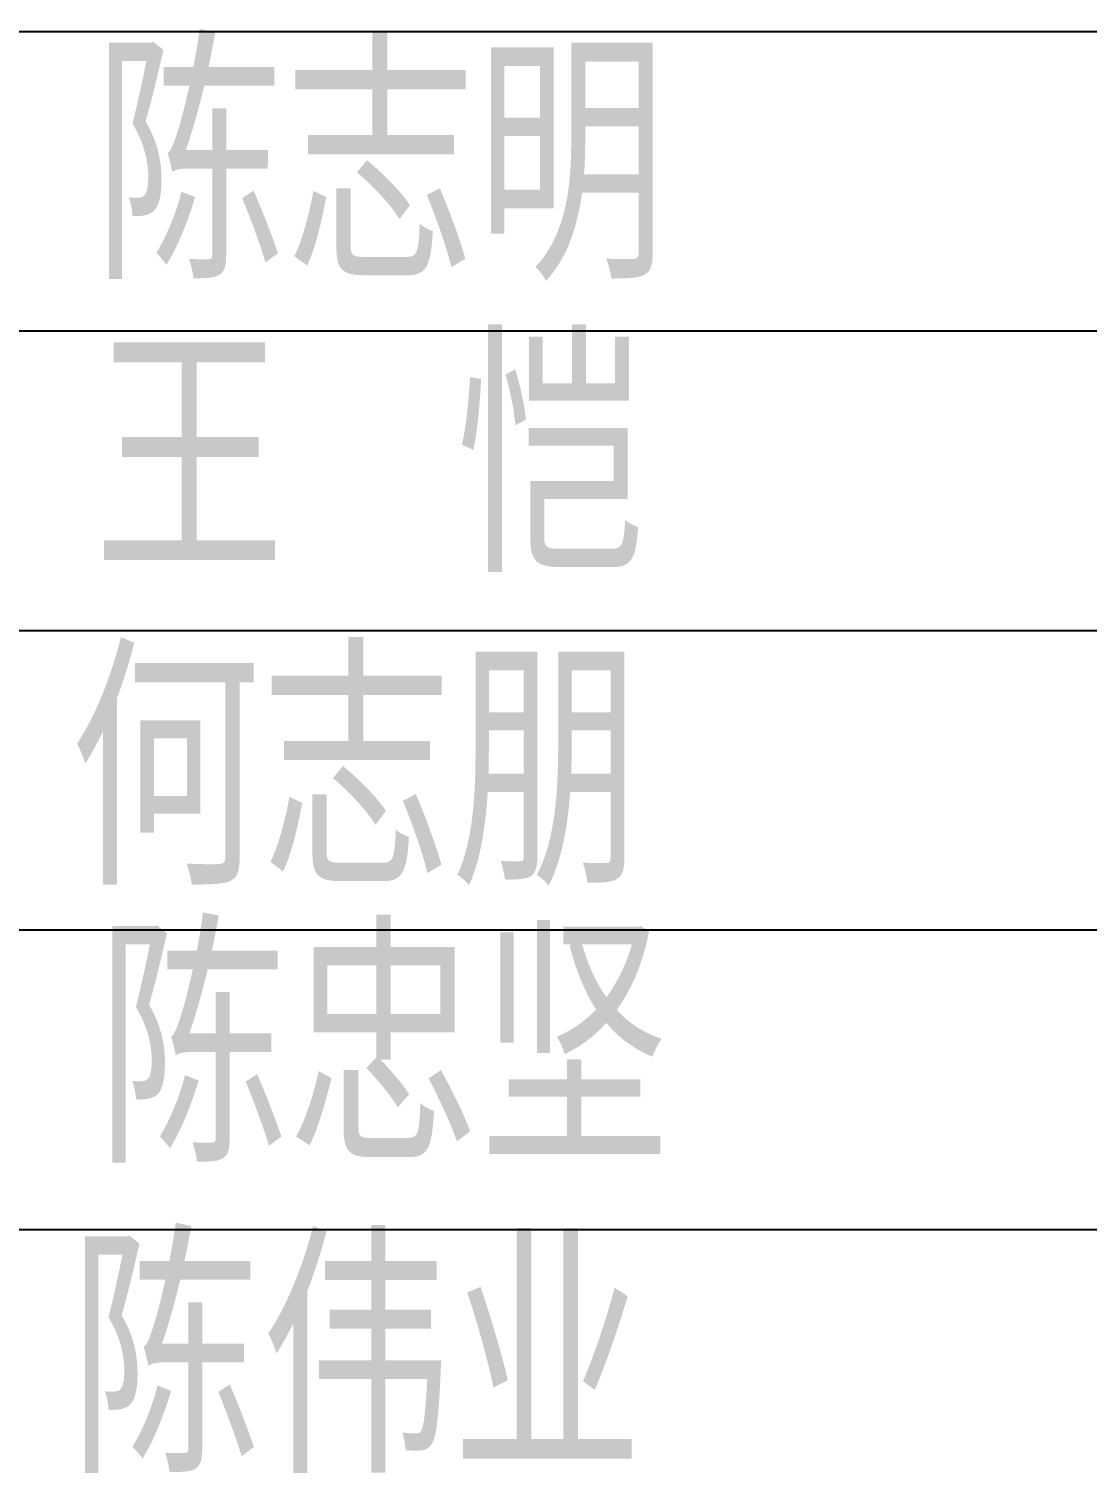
# Model space of a CAD drawing. Extents: x -446699 to 757189, y -606167 to -103070.
# Drawn here: x 74266 to 79569, y -370896 to -363664 of the extents above; entities that cross this region are included whole.
import ezdxf

# ---------------------------------------------------------------- set-up
doc = ezdxf.new("R2010")
doc.units = 0
doc.header["$LTSCALE"] = 1000
doc.header["$MEASUREMENT"] = 0
doc.layers.add('13', color=7, linetype='Continuous')
doc.layers.add('14', color=14, linetype='Continuous')
doc.styles.add('_HZTXT', font='txt.shx', dxfattribs={"width": 0.8, "bigfont": 'HZTXT.shx'})

# ---------------------------------------------------------------- blocks, each defined once
blk = doc.blocks.new('YHYHHRR')
at = {"layer": '14', "color": 14}
for p, q in [((256880.6, 471249.5), (266880.6, 471249.5)), ((256880.6, 470249.5), (266880.6, 470249.5)), ((256880.6, 469249.5), (266880.6, 469249.5)), ((256880.6, 468249.5), (266880.6, 468249.5)), ((256880.6, 468249.5), (266880.6, 468249.5)), ((256880.6, 468249.5), (266880.6, 468249.5)), ((256880.6, 467249.5), (266880.6, 467249.5))]:
    blk.add_line(p, q, dxfattribs=at)
at = {"layer": '13', "color": 7, "style": '_HZTXT', "width": 0.85}
for s, p in [('陈志明', (259897.6, 470422.5)), ('王 恺', (259897.6, 469443.6)), ('何志朋', (259817.6, 468399.9)), ('陈忠坚', (259909.2, 467473)), ('陈伟业', (259817.6, 466436.9))]:
    blk.add_text(s, height=750, dxfattribs=at).set_placement(p)

msp = doc.modelspace()

# ---------------------------------------------------------------- block references
at = {"xscale": 1.5, "yscale": 1.5, "zscale": 1.5}
msp.add_blockref('YHYHHRR', (-315254.1, -1070550.3), dxfattribs=at)

doc.saveas('drawing.dxf')
